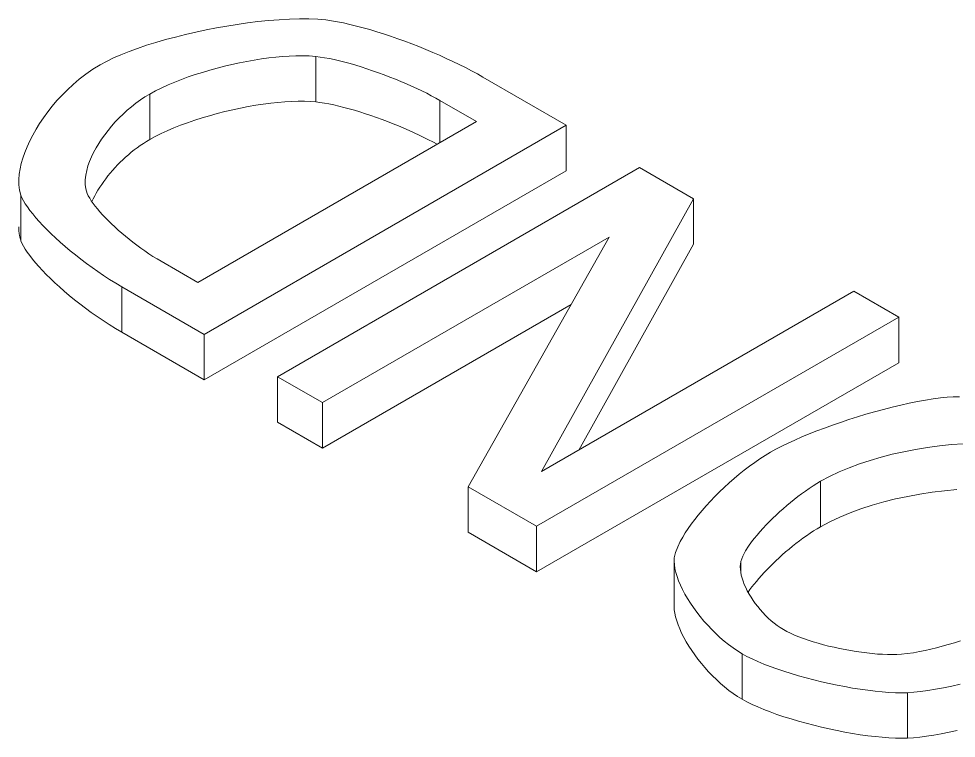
# Model space of a CAD drawing. Header units: millimetres. Extents: x 17 to 728, y 8 to 567.
# Drawn here: x 578.372 to 582.583, y 410.221 to 413.452 of the extents above; entities that cross this region are included whole.
import ezdxf

# ---------------------------------------------------------------- set-up
doc = ezdxf.new("R2010")
doc.units = ezdxf.units.MM
doc.header["$LTSCALE"] = 1.333333
doc.layers.add('Visible (ANSI)', color=7, linetype='Continuous', lineweight=18)
doc.layers.add('Visible Narrow (ANSI)', color=7, linetype='Continuous', lineweight=9)

msp = doc.modelspace()

# ---------------------------------------------------------------- linework, layer by layer
at = {"layer": 'Visible (ANSI)'}
for p, q in [((579.7057, 413.0787), (579.7057, 413.2828)), ((580.8312, 412.9738), (580.4569, 413.1899)), ((580.2632, 413.0857), (580.428, 412.9906)), ((580.428, 412.9906), (579.1759, 412.2677)), ((579.2049, 412.0349), (580.8312, 412.9738)), ((580.8312, 412.7697), (580.8312, 412.9738)), ((580.8312, 412.7697), (579.2049, 411.8307)), ((581.1607, 412.7836), (579.5344, 411.8446)), ((581.4032, 412.6436), (581.1607, 412.7836)), ((580.7205, 411.4185), (581.4032, 412.6436)), ((581.4032, 412.4395), (581.4032, 412.6436)), ((579.736, 411.7282), (581.0237, 412.4716)), ((581.0237, 412.4716), (580.391, 411.35)), ((581.4032, 412.4395), (580.8882, 411.5154)), ((579.1759, 412.2677), (579.0112, 412.3628)), ((578.8346, 412.2487), (579.2049, 412.0349)), ((582.1228, 412.2281), (580.7205, 411.4185)), ((582.3245, 412.1117), (582.1228, 412.2281)), ((580.8529, 412.1689), (579.736, 411.5241)), ((580.6981, 411.1728), (582.3245, 412.1117)), ((582.3245, 411.9076), (582.3245, 412.1117)), ((579.2049, 411.8307), (578.8346, 412.0446)), ((579.2049, 411.8307), (579.2049, 412.0349)), ((582.3245, 411.9076), (580.6981, 410.9686)), ((579.5344, 411.8446), (579.736, 411.7282)), ((579.5344, 411.6405), (579.5344, 411.8446)), ((579.736, 411.5241), (579.736, 411.7282)), ((579.736, 411.5241), (579.5344, 411.6405)), ((580.391, 411.35), (580.6981, 411.1728)), ((580.391, 411.1459), (580.391, 411.35)), ((580.6981, 410.9686), (580.6981, 411.1728)), ((580.6981, 410.9686), (580.391, 411.1459)), ((581.3156, 410.8132), (581.3156, 411.0174)), ((582.364, 410.2214), (582.364, 410.4255))]:
    msp.add_line(p, q, dxfattribs=at)
at = {"layer": 'Visible (ANSI)', "flags": 128}
for points in [[(579.7505, 413.4471), (579.7146, 413.4504), (579.6753, 413.452), (579.6329, 413.4522), (579.5877, 413.4508), (579.5407, 413.448), (579.4932, 413.4441), (579.4457, 413.4391), (579.3988, 413.4332), (579.3527, 413.4266), (579.3064, 413.4191), (579.2598, 413.4108), (579.2132, 413.4017), (579.1668, 413.3919), (579.1207, 413.3813), (579.0754, 413.3701), (579.0309, 413.3583), (578.9876, 413.3458), (578.9456, 413.3328), (578.9053, 413.3192), (578.8669, 413.3052), (578.8306, 413.2908), (578.7967, 413.276), (578.7655, 413.2609), (578.737, 413.2455)], [(580.4569, 413.1899), (580.4317, 413.2042), (580.4055, 413.2184), (580.3783, 413.2326), (580.3502, 413.2467), (580.3213, 413.2606), (580.2918, 413.2744), (580.2617, 413.288), (580.2311, 413.3013), (580.2001, 413.3143), (580.1687, 413.327), (580.1372, 413.3393), (580.1056, 413.3512), (580.0739, 413.3627), (580.0422, 413.3736), (580.0108, 413.3841), (579.9796, 413.3939), (579.9487, 413.4032), (579.9183, 413.4117), (579.8884, 413.4196), (579.8592, 413.4268), (579.8307, 413.4331), (579.803, 413.4387), (579.7763, 413.4433), (579.7505, 413.4471)], [(578.9598, 413.1139), (578.986, 413.1283), (579.0137, 413.1421), (579.0426, 413.1552), (579.0723, 413.1678), (579.1026, 413.1796), (579.1333, 413.1907), (579.1647, 413.2014), (579.1967, 413.2115), (579.2294, 413.2211), (579.2625, 413.2302), (579.2958, 413.2387), (579.3293, 413.2466), (579.3629, 413.2539), (579.3963, 413.2605), (579.4294, 413.2664), (579.4621, 413.2716), (579.4944, 413.2761), (579.5259, 413.2798), (579.5566, 413.2827), (579.5864, 413.2847), (579.6161, 413.2859), (579.6463, 413.2862), (579.6764, 413.2852), (579.7057, 413.2828)], [(579.7057, 413.2828), (579.7251, 413.2804), (579.7455, 413.2773), (579.7669, 413.2733), (579.7892, 413.2687), (579.8123, 413.2633), (579.836, 413.2572), (579.8603, 413.2506), (579.8851, 413.2433), (579.9103, 413.2356), (579.9357, 413.2274), (579.9613, 413.2187), (579.987, 413.2096), (580.0126, 413.2002), (580.0381, 413.1905), (580.0633, 413.1805), (580.0882, 413.1703), (580.1127, 413.1599), (580.1366, 413.1494), (580.1599, 413.1387), (580.1824, 413.1281), (580.2041, 413.1174), (580.2249, 413.1067), (580.2446, 413.0962), (580.2632, 413.0857)], [(578.737, 413.2455), (578.704, 413.2251), (578.6728, 413.2034), (578.6433, 413.1807), (578.6158, 413.1572), (578.5902, 413.1335), (578.5661, 413.1093), (578.5433, 413.0844), (578.5218, 413.0592), (578.5016, 413.0335), (578.4828, 413.0077), (578.4653, 412.9818), (578.4492, 412.9557), (578.4344, 412.9295), (578.421, 412.9035), (578.4091, 412.8776), (578.3988, 412.8519), (578.39, 412.8267), (578.3828, 412.802), (578.3774, 412.7779), (578.3737, 412.7545), (578.3718, 412.7308), (578.3721, 412.7067), (578.375, 412.6828), (578.3812, 412.6596)], [(578.679, 412.6672), (578.6728, 412.6876), (578.67, 412.7085), (578.6701, 412.7294), (578.6725, 412.75), (578.6767, 412.7706), (578.6826, 412.7912), (578.6899, 412.8116), (578.6983, 412.8316), (578.708, 412.8517), (578.7188, 412.8718), (578.7308, 412.8918), (578.7438, 412.9118), (578.7578, 412.9315), (578.7727, 412.9509), (578.7885, 412.9699), (578.805, 412.9885), (578.8223, 413.0065), (578.8402, 413.0241), (578.8587, 413.0409), (578.8779, 413.0572), (578.8976, 413.0726), (578.9179, 413.0873), (578.9386, 413.101), (578.9598, 413.1139)], [(579.7057, 413.0787), (579.6811, 413.0808), (579.6548, 413.0819), (579.627, 413.082), (579.5977, 413.0811), (579.5673, 413.0794), (579.5358, 413.0767), (579.5033, 413.0731), (579.4701, 413.0687), (579.4363, 413.0635), (579.4021, 413.0575), (579.3675, 413.0507), (579.3327, 413.0433), (579.298, 413.0351), (579.2634, 413.0264), (579.2291, 413.0169), (579.1953, 413.007), (579.1621, 412.9964), (579.1297, 412.9853), (579.0982, 412.9738), (579.0677, 412.9618), (579.0385, 412.9493), (579.0107, 412.9365), (578.9844, 412.9233), (578.9598, 412.9097)], [(580.2511, 412.8885), (580.2323, 412.8987), (580.2125, 412.909), (580.1917, 412.9194), (580.1701, 412.9298), (580.1478, 412.9402), (580.1248, 412.9505), (580.1013, 412.9606), (580.0773, 412.9707), (580.0529, 412.9805), (580.0282, 412.9901), (580.0034, 412.9995), (579.9785, 413.0085), (579.9535, 413.0172), (579.9287, 413.0256), (579.904, 413.0334), (579.8796, 413.0409), (579.8556, 413.0478), (579.832, 413.0541), (579.8091, 413.0599), (579.7867, 413.0651), (579.7651, 413.0696), (579.7444, 413.0734), (579.7245, 413.0764), (579.7057, 413.0787)], [(578.9598, 412.9097), (578.9455, 412.9012), (578.9314, 412.8922), (578.9175, 412.8829), (578.9038, 412.8731), (578.8904, 412.863), (578.8772, 412.8525), (578.8643, 412.8417), (578.8517, 412.8306), (578.8394, 412.8192), (578.8274, 412.8076), (578.8157, 412.7957), (578.8044, 412.7836), (578.7934, 412.7714), (578.7828, 412.759), (578.7725, 412.7464), (578.7627, 412.7338), (578.7532, 412.721), (578.7442, 412.7082), (578.7357, 412.6953), (578.7276, 412.6824), (578.7199, 412.6695), (578.7128, 412.6567), (578.7061, 412.6438), (578.6999, 412.6311)], [(578.3812, 412.6596), (578.386, 412.6479), (578.3926, 412.6351), (578.4007, 412.6214), (578.4104, 412.6069), (578.4216, 412.5915), (578.4342, 412.5754), (578.4482, 412.5587), (578.4635, 412.5414), (578.4801, 412.5235), (578.4979, 412.5052), (578.5169, 412.4866), (578.537, 412.4676), (578.5581, 412.4485), (578.58, 412.4294), (578.6027, 412.4102), (578.6262, 412.3912), (578.6504, 412.3722), (578.6752, 412.3535), (578.7007, 412.335), (578.7266, 412.3169), (578.753, 412.2991), (578.7799, 412.2818), (578.8071, 412.2649), (578.8346, 412.2487)], [(579.0112, 412.3628), (578.9927, 412.3737), (578.9744, 412.3852), (578.956, 412.3971), (578.9379, 412.4094), (578.9199, 412.4221), (578.9021, 412.4351), (578.8846, 412.4484), (578.8674, 412.462), (578.8506, 412.4756), (578.8342, 412.4894), (578.8184, 412.5033), (578.803, 412.5172), (578.7883, 412.5311), (578.7742, 412.5449), (578.7607, 412.5585), (578.748, 412.572), (578.7361, 412.5852), (578.7251, 412.5982), (578.7149, 412.6108), (578.7057, 412.623), (578.6974, 412.6348), (578.6902, 412.6462), (578.684, 412.657), (578.679, 412.6672)], [(578.3812, 412.4555), (578.3804, 412.4578), (578.3796, 412.4601), (578.3789, 412.4625), (578.3782, 412.4649), (578.3776, 412.4673), (578.3769, 412.4698), (578.3764, 412.4722), (578.3758, 412.4747), (578.3753, 412.4772), (578.3748, 412.4797), (578.3744, 412.4823), (578.374, 412.4849), (578.3736, 412.4874), (578.3732, 412.4901), (578.3729, 412.4927), (578.3726, 412.4953), (578.3724, 412.498), (578.3722, 412.5007), (578.372, 412.5034), (578.3719, 412.5061), (578.3717, 412.5088), (578.3717, 412.5116), (578.3716, 412.5144), (578.3716, 412.5172)], [(578.8346, 412.0446), (578.8061, 412.0614), (578.7781, 412.0788), (578.7505, 412.0966), (578.7235, 412.1148), (578.6972, 412.1334), (578.6714, 412.1522), (578.6464, 412.1712), (578.6221, 412.1903), (578.5987, 412.2095), (578.5761, 412.2286), (578.5544, 412.2477), (578.5337, 412.2666), (578.5141, 412.2852), (578.4955, 412.3036), (578.4781, 412.3216), (578.4618, 412.3391), (578.4468, 412.3562), (578.4331, 412.3726), (578.4208, 412.3885), (578.4098, 412.4036), (578.4003, 412.4179), (578.3924, 412.4314), (578.386, 412.4439), (578.3812, 412.4555)], [(582.5696, 411.7541), (582.5417, 411.7524), (582.5115, 411.7494), (582.4792, 411.7452), (582.445, 411.7398), (582.4093, 411.7332), (582.3721, 411.7257), (582.3337, 411.7171), (582.2947, 411.7077), (582.2555, 411.6976), (582.2162, 411.6869), (582.1772, 411.6757), (582.1387, 411.664), (582.1007, 411.6519), (582.0635, 411.6396), (582.0271, 411.627), (581.9915, 411.6142), (581.9566, 411.601), (581.9226, 411.5876), (581.8898, 411.574), (581.8583, 411.5603), (581.8283, 411.5466), (581.7999, 411.5328), (581.7732, 411.519), (581.7485, 411.5053)], [(582.5969, 411.7545), (582.5696, 411.7541)], [(581.9739, 411.3752), (582.0141, 411.3969), (582.0567, 411.4171), (582.1014, 411.4359), (582.1479, 411.4531), (582.1959, 411.4689), (582.2452, 411.4833), (582.2958, 411.4962), (582.3476, 411.5077), (582.4002, 411.5179), (582.4536, 411.5266), (582.5073, 411.5338), (582.5611, 411.5395), (582.6146, 411.5436)], [(581.7485, 411.5053), (581.7249, 411.4911), (581.7011, 411.4758), (581.6775, 411.4596), (581.654, 411.4426), (581.6306, 411.4247), (581.6076, 411.4062), (581.5848, 411.3871), (581.5625, 411.3674), (581.5407, 411.3474), (581.5195, 411.327), (581.4988, 411.3063), (581.4789, 411.2855), (581.4598, 411.2647), (581.4416, 411.2439), (581.4243, 411.2232), (581.408, 411.2026), (581.3928, 411.1824), (581.3787, 411.1625), (581.3658, 411.1431), (581.3542, 411.1242), (581.343, 411.1041), (581.3317, 411.0807), (581.3221, 411.0556), (581.3162, 411.0305)], [(581.6154, 411.0145), (581.6236, 411.038), (581.6362, 411.062), (581.6504, 411.0843), (581.6635, 411.1025), (581.6754, 411.1178), (581.688, 411.1332), (581.7013, 411.1486), (581.7151, 411.164), (581.7294, 411.1792), (581.744, 411.1941), (581.7589, 411.2088), (581.774, 411.2233), (581.7895, 411.2376), (581.8053, 411.2518), (581.8215, 411.2658), (581.8379, 411.2795), (581.8546, 411.293), (581.8714, 411.3061), (581.8884, 411.3188), (581.9055, 411.3311), (581.9226, 411.343), (581.9398, 411.3543), (581.9569, 411.365), (581.9739, 411.3752)], [(582.5861, 411.3375), (582.5309, 411.3323), (582.4754, 411.3256), (582.4201, 411.3172), (582.3651, 411.3072), (582.3108, 411.2956), (582.2575, 411.2824), (582.2054, 411.2677), (582.1549, 411.2514), (582.1062, 411.2336), (582.0596, 411.2143), (582.0154, 411.1934), (581.9739, 411.171)], [(581.9739, 411.171), (581.9581, 411.1616), (581.9422, 411.1517), (581.9262, 411.1413), (581.9103, 411.1304), (581.8944, 411.119), (581.8785, 411.1073), (581.8628, 411.0953), (581.8472, 411.0829), (581.8318, 411.0703), (581.8166, 411.0574), (581.8016, 411.0444), (581.787, 411.0312), (581.7727, 411.0179), (581.7587, 411.0046), (581.7452, 410.9912), (581.7321, 410.9779), (581.7195, 410.9646), (581.7074, 410.9514), (581.6959, 410.9383), (581.685, 410.9254), (581.6747, 410.9128), (581.665, 410.9004), (581.6561, 410.8883), (581.6479, 410.8765)], [(581.3162, 411.0305), (581.3156, 411.0156), (581.3166, 410.9997), (581.3192, 410.9829), (581.3233, 410.9653), (581.3289, 410.947), (581.3358, 410.928), (581.3441, 410.9086), (581.3536, 410.8887), (581.3643, 410.8686), (581.3761, 410.8483), (581.389, 410.8278), (581.4028, 410.8074), (581.4175, 410.7872), (581.4331, 410.7671), (581.4495, 410.7474), (581.4666, 410.7281), (581.4843, 410.7092), (581.5026, 410.6911), (581.5214, 410.6736), (581.5406, 410.657), (581.5602, 410.6413), (581.5801, 410.6266), (581.6003, 410.613), (581.6207, 410.6005)], [(581.8065, 410.7094), (581.7925, 410.718), (581.7786, 410.7275), (581.765, 410.7377), (581.7517, 410.7487), (581.7387, 410.7603), (581.7261, 410.7725), (581.7139, 410.7853), (581.7022, 410.7984), (581.691, 410.812), (581.6804, 410.8258), (581.6704, 410.8399), (581.661, 410.8542), (581.6524, 410.8686), (581.6444, 410.883), (581.6373, 410.8974), (581.631, 410.9117), (581.6255, 410.9259), (581.621, 410.9398), (581.6174, 410.9534), (581.6148, 410.9666), (581.6133, 410.9794), (581.6129, 410.9917), (581.6136, 411.0034), (581.6154, 411.0145)], [(581.6207, 410.3964), (581.6008, 410.4085), (581.5811, 410.4218), (581.5617, 410.4361), (581.5426, 410.4513), (581.5239, 410.4673), (581.5056, 410.4841), (581.4878, 410.5016), (581.4705, 410.5196), (581.4539, 410.5381), (581.4379, 410.5571), (581.4227, 410.5763), (581.4082, 410.5958), (581.3945, 410.6153), (581.3818, 410.6349), (581.37, 410.6545), (581.3592, 410.6739), (581.3494, 410.6931), (581.3408, 410.7119), (581.3333, 410.7304), (581.3271, 410.7483), (581.3221, 410.7657), (581.3185, 410.7823), (581.3163, 410.7982), (581.3156, 410.8132)], [(582.3363, 410.5983), (582.3167, 410.5972), (582.296, 410.5968), (582.2745, 410.597), (582.2522, 410.5978), (582.2292, 410.5992), (582.2057, 410.6012), (582.1818, 410.6038), (582.1574, 410.6068), (582.1328, 410.6104), (582.1081, 410.6144), (582.0833, 410.619), (582.0586, 410.6239), (582.0341, 410.6293), (582.0098, 410.6351), (581.9859, 410.6412), (581.9625, 410.6477), (581.9397, 410.6545), (581.9176, 410.6617), (581.8963, 410.6691), (581.876, 410.6767), (581.8568, 410.6846), (581.8387, 410.6927), (581.8219, 410.7009), (581.8065, 410.7094)], [(582.6025, 410.6579), (582.5747, 410.6495), (582.5472, 410.6415), (582.5203, 410.634), (582.4939, 410.6272), (582.4682, 410.6209), (582.4434, 410.6152), (582.4176, 410.6099), (582.3904, 410.605), (582.363, 410.601), (582.3363, 410.5983)], [(581.6207, 410.6005), (581.6422, 410.5888), (581.6658, 410.5771), (581.6912, 410.5656), (581.7184, 410.5543), (581.7471, 410.5432), (581.7772, 410.5323), (581.8086, 410.5218), (581.841, 410.5115), (581.8742, 410.5017), (581.9082, 410.4922), (581.9428, 410.4833), (581.9776, 410.4748), (582.0127, 410.4668), (582.0479, 410.4594), (582.0829, 410.4527), (582.1176, 410.4465), (582.1518, 410.4411), (582.1855, 410.4364), (582.2183, 410.4324), (582.2501, 410.4293), (582.2808, 410.427), (582.3101, 410.4256), (582.3379, 410.4251), (582.364, 410.4255)], [(582.364, 410.4255), (582.3924, 410.4276), (582.4229, 410.4308), (582.4555, 410.4353), (582.4898, 410.4408), (582.5256, 410.4474), (582.5629, 410.455), (582.6012, 410.4636)], [(582.364, 410.2214), (582.3378, 410.221), (582.3099, 410.2215), (582.2805, 410.2229), (582.2498, 410.2252), (582.218, 410.2283), (582.1852, 410.2323), (582.1516, 410.237), (582.1174, 410.2424), (582.0827, 410.2486), (582.0477, 410.2553), (582.0126, 410.2627), (581.9775, 410.2707), (581.9427, 410.2792), (581.9081, 410.2881), (581.8742, 410.2976), (581.8409, 410.3074), (581.8086, 410.3176), (581.7772, 410.3282), (581.7471, 410.3391), (581.7184, 410.3502), (581.6912, 410.3615), (581.6658, 410.373), (581.6422, 410.3847), (581.6207, 410.3964)], [(582.5864, 410.2561), (582.5505, 410.2483), (582.5157, 410.2414), (582.4821, 410.2354), (582.45, 410.2304), (582.4195, 410.2263), (582.3908, 410.2233), (582.364, 410.2214)]]:
    msp.add_lwpolyline(points, dxfattribs=at)
at = {"layer": 'Visible Narrow (ANSI)'}
for p, q in [((578.9598, 412.9097), (578.9598, 413.1139)), ((580.2632, 412.8955), (580.2632, 413.0857)), ((578.3812, 412.4555), (578.3812, 412.6596)), ((578.8346, 412.0446), (578.8346, 412.2487)), ((581.9739, 411.171), (581.9739, 411.3752)), ((581.6154, 410.9631), (581.6154, 411.0145)), ((581.6207, 410.3964), (581.6207, 410.6005))]:
    msp.add_line(p, q, dxfattribs=at)

doc.saveas('drawing.dxf')
